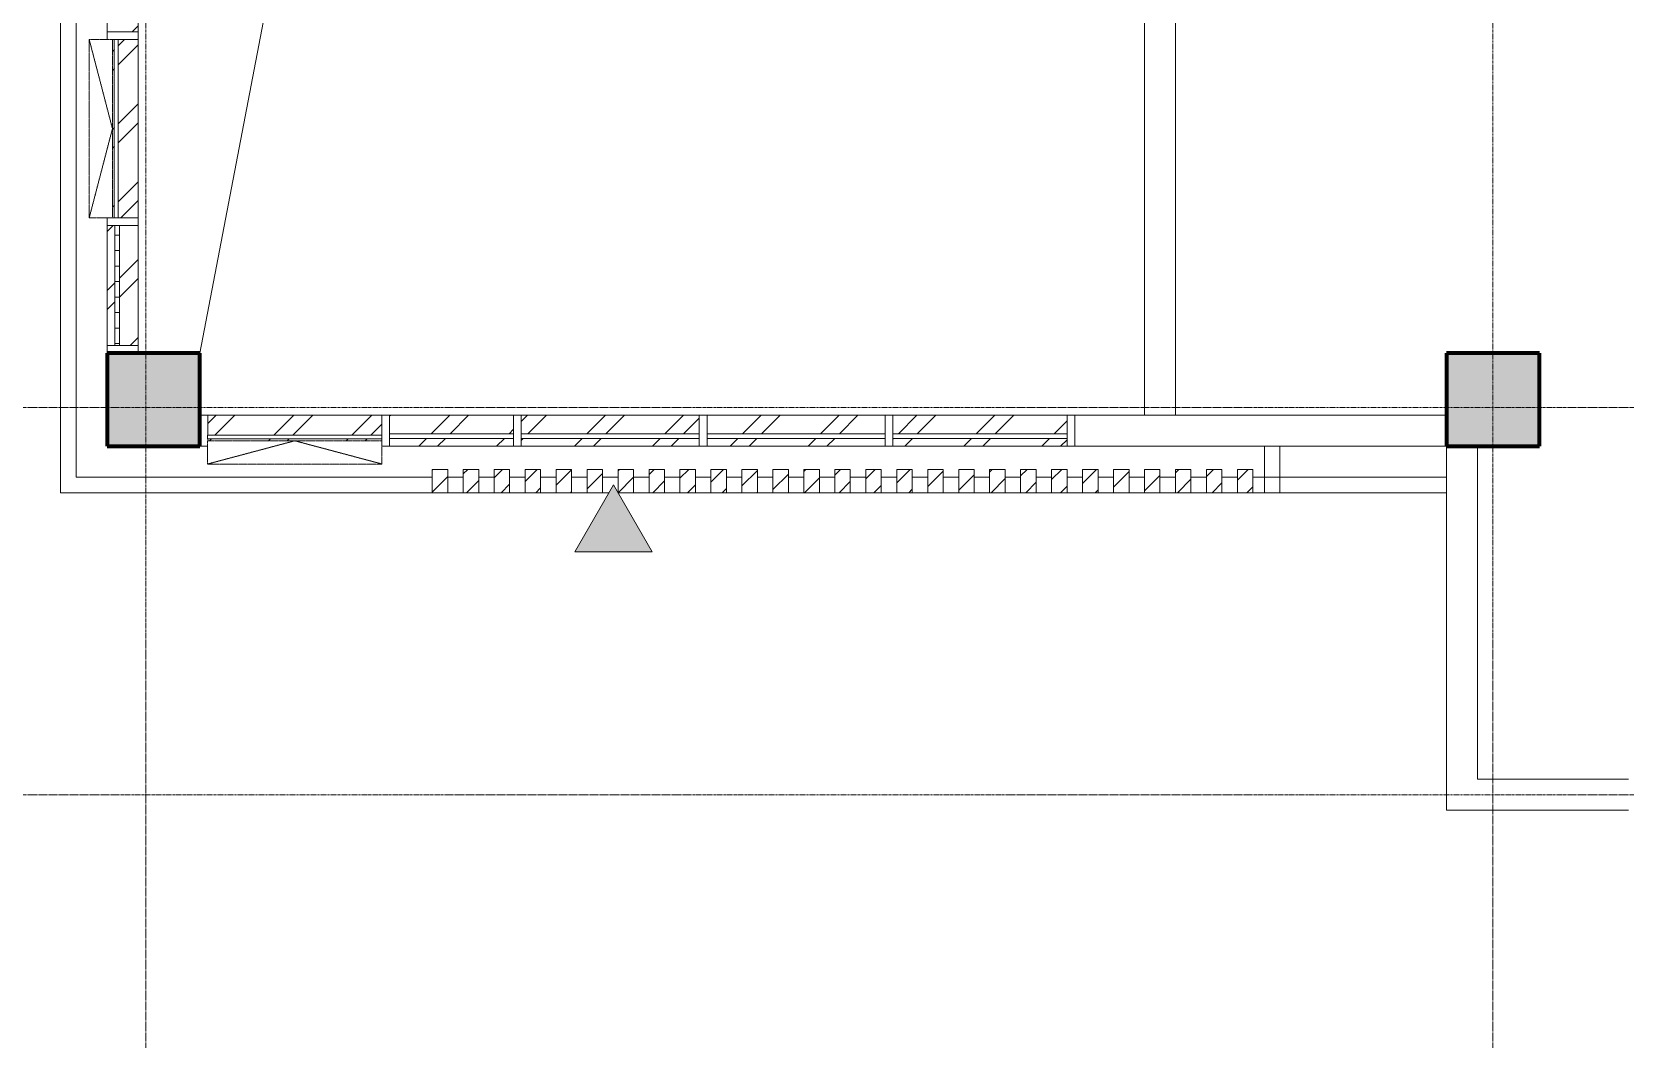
# Model space of a CAD drawing. Header units: millimetres. Extents: x 147592 to 208617, y -27981 to 8299.
# Drawn here: x 155864 to 166154, y -21478 to -14975 of the extents above; entities that cross this region are included whole.
import ezdxf

# ---------------------------------------------------------------- set-up
doc = ezdxf.new("R2010")
doc.units = ezdxf.units.MM
doc.linetypes.add('TJ Dash', pattern=[1.6, 1, -0.6])
doc.linetypes.add('轴网线', pattern=[22.24, 12.7, -3.18, 3.18, -3.18])
for name, color, linetype, lineweight in [('A-DETL-____-OTLN', 7, 'Continuous', 5), ('A-DETL-GENF-OTLN', 7, 'Continuous', 5), ('A-GENM-____-OTLN', 7, 'Continuous', 5), ('A-GLAZ-CURT-MCUT', 7, 'Continuous', 5), ('A-GLAZ-CURT-OTLN', 7, 'Continuous', 5), ('A-GLAZ-CWMG-MCUT', 7, 'Continuous', 13), ('A-GLAZ-CWMG-OTLN', 7, 'Continuous', 5), ('A-WALL-____-MCUT', 7, 'Continuous', 13), ('A-WALL-____-OTLN', 7, 'Continuous', 13), ('S-GRID-____-OTLN', 7, 'Continuous', 5)]:
    doc.layers.add(name, color=color, linetype=linetype, lineweight=lineweight)
doc.layers.add('A-FLOR-____-OTLN', color=7, linetype='Continuous', lineweight=13, true_color=0x007f00)
doc.layers.add('A-GLAZ-____-OTLN', color=7, linetype='Continuous', lineweight=13, true_color=0x00007f)
pattern_1 = [(45, (0, 0), (-251.4472, 251.4472), []), (45, (0, 381), (-251.4472, 251.4472), [])]

# ---------------------------------------------------------------- blocks, each defined once
blk = doc.blocks.new('矩形竖梃 - 100_100mm 木色铝方通-V50-ELV_2F')
at = {"layer": 'A-GLAZ-CWMG-OTLN', "true_color": 0x515151}
h = blk.add_hatch(dxfattribs=at)
h.set_pattern_fill('FP_52', color=251, style=0, pattern_type=2)
h.set_pattern_definition([(135, (163700.01, 17950), (-70.71068, -70.71068), [])])
h.paths.add_polyline_path([(-50, 0), (-50, 150), (50, 150), (50, 0)], flags=0)
at = {"layer": 'A-GLAZ-CWMG-MCUT', "color": 251, "lineweight": 5, "true_color": 0x515151}
for p, q in [((-50, 150), (50, 150)), ((-50, 0), (-50, 150)), ((50, 150), (50, 0)), ((50, 0), (-50, 0))]:
    blk.add_line(p, q, dxfattribs=at)
blk = doc.blocks.new('矩形竖梃 - 100_100mm 木色铝方通-V51-ELV_2F')
at = {"layer": 'A-GLAZ-CWMG-OTLN', "true_color": 0x515151}
h = blk.add_hatch(dxfattribs=at)
h.set_pattern_fill('FP_53', color=251, style=0, pattern_type=2)
h.set_pattern_definition([(135, (163500.01, 17950), (-70.71068, -70.71068), [])])
h.paths.add_polyline_path([(-50, 0), (-50, 150), (50, 150), (50, 0)], flags=0)
at = {"layer": 'A-GLAZ-CWMG-MCUT', "color": 251, "lineweight": 5, "true_color": 0x515151}
for p, q in [((-50, 150), (50, 150)), ((-50, 0), (-50, 150)), ((50, 150), (50, 0)), ((50, 0), (-50, 0))]:
    blk.add_line(p, q, dxfattribs=at)
blk = doc.blocks.new('矩形竖梃 - 100_100mm 木色铝方通-V52-ELV_2F')
at = {"layer": 'A-GLAZ-CWMG-OTLN', "true_color": 0x515151}
h = blk.add_hatch(dxfattribs=at)
h.set_pattern_fill('FP_54', color=251, style=0, pattern_type=2)
h.set_pattern_definition([(135, (163300.01, 17950), (-70.71068, -70.71068), [])])
h.paths.add_polyline_path([(-50, 0), (-50, 150), (50, 150), (50, 0)], flags=0)
at = {"layer": 'A-GLAZ-CWMG-MCUT', "color": 251, "lineweight": 5, "true_color": 0x515151}
for p, q in [((-50, 150), (50, 150)), ((-50, 0), (-50, 150)), ((50, 150), (50, 0)), ((50, 0), (-50, 0))]:
    blk.add_line(p, q, dxfattribs=at)
blk = doc.blocks.new('矩形竖梃 - 100_100mm 木色铝方通-V53-ELV_2F')
at = {"layer": 'A-GLAZ-CWMG-OTLN', "true_color": 0x515151}
h = blk.add_hatch(dxfattribs=at)
h.set_pattern_fill('FP_55', color=251, style=0, pattern_type=2)
h.set_pattern_definition([(135, (163100.01, 17950), (-70.71068, -70.71068), [])])
h.paths.add_polyline_path([(-50, 0), (-50, 150), (50, 150), (50, 0)], flags=0)
at = {"layer": 'A-GLAZ-CWMG-MCUT', "color": 251, "lineweight": 5, "true_color": 0x515151}
for p, q in [((-50, 150), (50, 150)), ((-50, 0), (-50, 150)), ((50, 150), (50, 0)), ((50, 0), (-50, 0))]:
    blk.add_line(p, q, dxfattribs=at)
blk = doc.blocks.new('矩形竖梃 - 100_100mm 木色铝方通-V54-ELV_2F')
at = {"layer": 'A-GLAZ-CWMG-OTLN', "true_color": 0x515151}
h = blk.add_hatch(dxfattribs=at)
h.set_pattern_fill('FP_56', color=251, style=0, pattern_type=2)
h.set_pattern_definition([(135, (162900.01, 17950), (-70.71068, -70.71068), [])])
h.paths.add_polyline_path([(-50, 0), (-50, 150), (50, 150), (50, 0)], flags=0)
at = {"layer": 'A-GLAZ-CWMG-MCUT', "color": 251, "lineweight": 5, "true_color": 0x515151}
for p, q in [((-50, 150), (50, 150)), ((-50, 0), (-50, 150)), ((50, 150), (50, 0)), ((50, 0), (-50, 0))]:
    blk.add_line(p, q, dxfattribs=at)
blk = doc.blocks.new('矩形竖梃 - 100_100mm 木色铝方通-V55-ELV_2F')
at = {"layer": 'A-GLAZ-CWMG-OTLN', "true_color": 0x515151}
h = blk.add_hatch(dxfattribs=at)
h.set_pattern_fill('FP_57', color=251, style=0, pattern_type=2)
h.set_pattern_definition([(135, (162700.01, 17950), (-70.71068, -70.71068), [])])
h.paths.add_polyline_path([(-50, 0), (-50, 150), (50, 150), (50, 0)], flags=0)
at = {"layer": 'A-GLAZ-CWMG-MCUT', "color": 251, "lineweight": 5, "true_color": 0x515151}
for p, q in [((-50, 150), (50, 150)), ((-50, 0), (-50, 150)), ((50, 150), (50, 0)), ((50, 0), (-50, 0))]:
    blk.add_line(p, q, dxfattribs=at)
blk = doc.blocks.new('矩形竖梃 - 100_100mm 木色铝方通-V56-ELV_2F')
at = {"layer": 'A-GLAZ-CWMG-OTLN', "true_color": 0x515151}
h = blk.add_hatch(dxfattribs=at)
h.set_pattern_fill('FP_58', color=251, style=0, pattern_type=2)
h.set_pattern_definition([(135, (162500.01, 17950), (-70.71068, -70.71068), [])])
h.paths.add_polyline_path([(-50, 0), (-50, 150), (50, 150), (50, 0)], flags=0)
at = {"layer": 'A-GLAZ-CWMG-MCUT', "color": 251, "lineweight": 5, "true_color": 0x515151}
for p, q in [((-50, 150), (50, 150)), ((-50, 0), (-50, 150)), ((50, 150), (50, 0)), ((50, 0), (-50, 0))]:
    blk.add_line(p, q, dxfattribs=at)
blk = doc.blocks.new('矩形竖梃 - 100_100mm 木色铝方通-V57-ELV_2F')
at = {"layer": 'A-GLAZ-CWMG-OTLN', "true_color": 0x515151}
h = blk.add_hatch(dxfattribs=at)
h.set_pattern_fill('FP_59', color=251, style=0, pattern_type=2)
h.set_pattern_definition([(135, (162300.01, 17950), (-70.71068, -70.71068), [])])
h.paths.add_polyline_path([(-50, 0), (-50, 150), (50, 150), (50, 0)], flags=0)
at = {"layer": 'A-GLAZ-CWMG-MCUT', "color": 251, "lineweight": 5, "true_color": 0x515151}
for p, q in [((-50, 150), (50, 150)), ((-50, 0), (-50, 150)), ((50, 150), (50, 0)), ((50, 0), (-50, 0))]:
    blk.add_line(p, q, dxfattribs=at)
blk = doc.blocks.new('矩形竖梃 - 100_100mm 木色铝方通-V58-ELV_2F')
at = {"layer": 'A-GLAZ-CWMG-OTLN', "true_color": 0x515151}
h = blk.add_hatch(dxfattribs=at)
h.set_pattern_fill('FP_60', color=251, style=0, pattern_type=2)
h.set_pattern_definition([(135, (162100.01, 17950), (-70.71068, -70.71068), [])])
h.paths.add_polyline_path([(-50, 0), (-50, 150), (50, 150), (50, 0)], flags=0)
at = {"layer": 'A-GLAZ-CWMG-MCUT', "color": 251, "lineweight": 5, "true_color": 0x515151}
for p, q in [((-50, 150), (50, 150)), ((-50, 0), (-50, 150)), ((50, 150), (50, 0)), ((50, 0), (-50, 0))]:
    blk.add_line(p, q, dxfattribs=at)
blk = doc.blocks.new('矩形竖梃 - 100_100mm 木色铝方通-V59-ELV_2F')
at = {"layer": 'A-GLAZ-CWMG-OTLN', "true_color": 0x515151}
h = blk.add_hatch(dxfattribs=at)
h.set_pattern_fill('FP_61', color=251, style=0, pattern_type=2)
h.set_pattern_definition([(135, (161900.01, 17950), (-70.71068, -70.71068), [])])
h.paths.add_polyline_path([(-50, 0), (-50, 150), (50, 150), (50, 0)], flags=0)
at = {"layer": 'A-GLAZ-CWMG-MCUT', "color": 251, "lineweight": 5, "true_color": 0x515151}
for p, q in [((-50, 150), (50, 150)), ((-50, 0), (-50, 150)), ((50, 150), (50, 0)), ((50, 0), (-50, 0))]:
    blk.add_line(p, q, dxfattribs=at)
blk = doc.blocks.new('矩形竖梃 - 100_100mm 木色铝方通-V60-ELV_2F')
at = {"layer": 'A-GLAZ-CWMG-OTLN', "true_color": 0x515151}
h = blk.add_hatch(dxfattribs=at)
h.set_pattern_fill('FP_62', color=251, style=0, pattern_type=2)
h.set_pattern_definition([(135, (161700.01, 17950), (-70.71068, -70.71068), [])])
h.paths.add_polyline_path([(-50, 0), (-50, 150), (50, 150), (50, 0)], flags=0)
at = {"layer": 'A-GLAZ-CWMG-MCUT', "color": 251, "lineweight": 5, "true_color": 0x515151}
for p, q in [((-50, 150), (50, 150)), ((-50, 0), (-50, 150)), ((50, 150), (50, 0)), ((50, 0), (-50, 0))]:
    blk.add_line(p, q, dxfattribs=at)
blk = doc.blocks.new('矩形竖梃 - 100_100mm 木色铝方通-V61-ELV_2F')
at = {"layer": 'A-GLAZ-CWMG-OTLN', "true_color": 0x515151}
h = blk.add_hatch(dxfattribs=at)
h.set_pattern_fill('FP_63', color=251, style=0, pattern_type=2)
h.set_pattern_definition([(135, (161500.01, 17950), (-70.71068, -70.71068), [])])
h.paths.add_polyline_path([(-50, 0), (-50, 150), (50, 150), (50, 0)], flags=0)
at = {"layer": 'A-GLAZ-CWMG-MCUT', "color": 251, "lineweight": 5, "true_color": 0x515151}
for p, q in [((-50, 150), (50, 150)), ((-50, 0), (-50, 150)), ((50, 150), (50, 0)), ((50, 0), (-50, 0))]:
    blk.add_line(p, q, dxfattribs=at)
blk = doc.blocks.new('矩形竖梃 - 100_100mm 木色铝方通-V62-ELV_2F')
at = {"layer": 'A-GLAZ-CWMG-OTLN', "true_color": 0x515151}
h = blk.add_hatch(dxfattribs=at)
h.set_pattern_fill('FP_64', color=251, style=0, pattern_type=2)
h.set_pattern_definition([(135, (161300.01, 17950), (-70.71068, -70.71068), [])])
h.paths.add_polyline_path([(-50, 0), (-50, 150), (50, 150), (50, 0)], flags=0)
at = {"layer": 'A-GLAZ-CWMG-MCUT', "color": 251, "lineweight": 5, "true_color": 0x515151}
for p, q in [((-50, 150), (50, 150)), ((-50, 0), (-50, 150)), ((50, 150), (50, 0)), ((50, 0), (-50, 0))]:
    blk.add_line(p, q, dxfattribs=at)
blk = doc.blocks.new('矩形竖梃 - 100_100mm 木色铝方通-V63-ELV_2F')
at = {"layer": 'A-GLAZ-CWMG-OTLN', "true_color": 0x515151}
h = blk.add_hatch(dxfattribs=at)
h.set_pattern_fill('FP_65', color=251, style=0, pattern_type=2)
h.set_pattern_definition([(135, (161100.01, 17950), (-70.71068, -70.71068), [])])
h.paths.add_polyline_path([(-50, 0), (-50, 150), (50, 150), (50, 0)], flags=0)
at = {"layer": 'A-GLAZ-CWMG-MCUT', "color": 251, "lineweight": 5, "true_color": 0x515151}
for p, q in [((-50, 150), (50, 150)), ((-50, 0), (-50, 150)), ((50, 150), (50, 0)), ((50, 0), (-50, 0))]:
    blk.add_line(p, q, dxfattribs=at)
blk = doc.blocks.new('矩形竖梃 - 100_100mm 木色铝方通-V64-ELV_2F')
at = {"layer": 'A-GLAZ-CWMG-OTLN', "true_color": 0x515151}
h = blk.add_hatch(dxfattribs=at)
h.set_pattern_fill('FP_66', color=251, style=0, pattern_type=2)
h.set_pattern_definition([(135, (160900.01, 17950), (-70.71068, -70.71068), [])])
h.paths.add_polyline_path([(-50, 0), (-50, 150), (50, 150), (50, 0)], flags=0)
at = {"layer": 'A-GLAZ-CWMG-MCUT', "color": 251, "lineweight": 5, "true_color": 0x515151}
for p, q in [((-50, 150), (50, 150)), ((-50, 0), (-50, 150)), ((50, 150), (50, 0)), ((50, 0), (-50, 0))]:
    blk.add_line(p, q, dxfattribs=at)
blk = doc.blocks.new('矩形竖梃 - 100_100mm 木色铝方通-V65-ELV_2F')
at = {"layer": 'A-GLAZ-CWMG-OTLN', "true_color": 0x515151}
h = blk.add_hatch(dxfattribs=at)
h.set_pattern_fill('FP_67', color=251, style=0, pattern_type=2)
h.set_pattern_definition([(135, (160700.01, 17950), (-70.71068, -70.71068), [])])
h.paths.add_polyline_path([(-50, 0), (-50, 150), (50, 150), (50, 0)], flags=0)
at = {"layer": 'A-GLAZ-CWMG-MCUT', "color": 251, "lineweight": 5, "true_color": 0x515151}
for p, q in [((-50, 150), (50, 150)), ((-50, 0), (-50, 150)), ((50, 150), (50, 0)), ((50, 0), (-50, 0))]:
    blk.add_line(p, q, dxfattribs=at)
blk = doc.blocks.new('矩形竖梃 - 100_100mm 木色铝方通-V66-ELV_2F')
at = {"layer": 'A-GLAZ-CWMG-OTLN', "true_color": 0x515151}
h = blk.add_hatch(dxfattribs=at)
h.set_pattern_fill('FP_68', color=251, style=0, pattern_type=2)
h.set_pattern_definition([(135, (160500.01, 17950), (-70.71068, -70.71068), [])])
h.paths.add_polyline_path([(-50, 0), (-50, 150), (50, 150), (50, 0)], flags=0)
at = {"layer": 'A-GLAZ-CWMG-MCUT', "color": 251, "lineweight": 5, "true_color": 0x515151}
for p, q in [((-50, 150), (50, 150)), ((-50, 0), (-50, 150)), ((50, 150), (50, 0)), ((50, 0), (-50, 0))]:
    blk.add_line(p, q, dxfattribs=at)
blk = doc.blocks.new('矩形竖梃 - 100_100mm 木色铝方通-V67-ELV_2F')
at = {"layer": 'A-GLAZ-CWMG-OTLN', "true_color": 0x515151}
h = blk.add_hatch(dxfattribs=at)
h.set_pattern_fill('FP_69', color=251, style=0, pattern_type=2)
h.set_pattern_definition([(135, (160300.01, 17950), (-70.71068, -70.71068), [])])
h.paths.add_polyline_path([(-50, 0), (-50, 150), (50, 150), (50, 0)], flags=0)
at = {"layer": 'A-GLAZ-CWMG-MCUT', "color": 251, "lineweight": 5, "true_color": 0x515151}
for p, q in [((-50, 150), (50, 150)), ((-50, 0), (-50, 150)), ((50, 150), (50, 0)), ((50, 0), (-50, 0))]:
    blk.add_line(p, q, dxfattribs=at)
blk = doc.blocks.new('矩形竖梃 - 100_100mm 木色铝方通-V68-ELV_2F')
at = {"layer": 'A-GLAZ-CWMG-OTLN', "true_color": 0x515151}
h = blk.add_hatch(dxfattribs=at)
h.set_pattern_fill('FP_70', color=251, style=0, pattern_type=2)
h.set_pattern_definition([(135, (160100.01, 17950), (-70.71068, -70.71068), [])])
h.paths.add_polyline_path([(-50, 0), (-50, 150), (50, 150), (50, 0)], flags=0)
at = {"layer": 'A-GLAZ-CWMG-MCUT', "color": 251, "lineweight": 5, "true_color": 0x515151}
for p, q in [((-50, 150), (50, 150)), ((-50, 0), (-50, 150)), ((50, 150), (50, 0)), ((50, 0), (-50, 0))]:
    blk.add_line(p, q, dxfattribs=at)
blk = doc.blocks.new('矩形竖梃 - 100_100mm 木色铝方通-V69-ELV_2F')
at = {"layer": 'A-GLAZ-CWMG-OTLN', "true_color": 0x515151}
h = blk.add_hatch(dxfattribs=at)
h.set_pattern_fill('FP_71', color=251, style=0, pattern_type=2)
h.set_pattern_definition([(135, (159900.01, 17950), (-70.71068, -70.71068), [])])
h.paths.add_polyline_path([(50, 0), (-50, 0), (-50, 150), (50, 150), (50, 50)], flags=0)
at = {"layer": 'A-GLAZ-CWMG-MCUT', "color": 251, "lineweight": 5, "true_color": 0x515151}
for p, q in [((-50, 150), (50, 150)), ((-50, 0), (-50, 150)), ((50, 150), (50, 0)), ((50, 0), (-50, 0))]:
    blk.add_line(p, q, dxfattribs=at)
blk = doc.blocks.new('矩形竖梃 - 100_100mm 木色铝方通-V70-ELV_2F')
at = {"layer": 'A-GLAZ-CWMG-OTLN', "true_color": 0x515151}
h = blk.add_hatch(dxfattribs=at)
h.set_pattern_fill('FP_72', color=251, style=0, pattern_type=2)
h.set_pattern_definition([(135, (159700.01, 17950), (-70.71068, -70.71068), [])])
h.paths.add_polyline_path([(-50, 0), (-50, 150), (50, 150), (50, 0)], flags=0)
at = {"layer": 'A-GLAZ-CWMG-MCUT', "color": 251, "lineweight": 5, "true_color": 0x515151}
for p, q in [((-50, 150), (50, 150)), ((-50, 0), (-50, 150)), ((50, 150), (50, 0)), ((50, 0), (-50, 0))]:
    blk.add_line(p, q, dxfattribs=at)
blk = doc.blocks.new('矩形竖梃 - 100_100mm 木色铝方通-V71-ELV_2F')
at = {"layer": 'A-GLAZ-CWMG-OTLN', "true_color": 0x515151}
h = blk.add_hatch(dxfattribs=at)
h.set_pattern_fill('FP_73', color=251, style=0, pattern_type=2)
h.set_pattern_definition([(135, (159500.01, 17950), (-70.71068, -70.71068), [])])
h.paths.add_polyline_path([(-50, 0), (-50, 150), (50, 150), (50, 0)], flags=0)
at = {"layer": 'A-GLAZ-CWMG-MCUT', "color": 251, "lineweight": 5, "true_color": 0x515151}
for p, q in [((-50, 150), (50, 150)), ((-50, 0), (-50, 150)), ((50, 150), (50, 0)), ((50, 0), (-50, 0))]:
    blk.add_line(p, q, dxfattribs=at)
blk = doc.blocks.new('矩形竖梃 - 100_100mm 木色铝方通-V72-ELV_2F')
at = {"layer": 'A-GLAZ-CWMG-OTLN', "true_color": 0x515151}
h = blk.add_hatch(dxfattribs=at)
h.set_pattern_fill('FP_74', color=251, style=0, pattern_type=2)
h.set_pattern_definition([(135, (159300.01, 17950), (-70.71068, -70.71068), [])])
h.paths.add_polyline_path([(-50, 0), (-50, 150), (50, 150), (50, 0)], flags=0)
at = {"layer": 'A-GLAZ-CWMG-MCUT', "color": 251, "lineweight": 5, "true_color": 0x515151}
for p, q in [((-50, 150), (50, 150)), ((-50, 0), (-50, 150)), ((50, 150), (50, 0)), ((50, 0), (-50, 0))]:
    blk.add_line(p, q, dxfattribs=at)
blk = doc.blocks.new('矩形竖梃 - 100_100mm 木色铝方通-V73-ELV_2F')
at = {"layer": 'A-GLAZ-CWMG-OTLN', "true_color": 0x515151}
h = blk.add_hatch(dxfattribs=at)
h.set_pattern_fill('FP_75', color=251, style=0, pattern_type=2)
h.set_pattern_definition([(135, (159100.01, 17950), (-70.71068, -70.71068), [])])
h.paths.add_polyline_path([(-50, 0), (-50, 150), (50, 150), (50, 0)], flags=0)
at = {"layer": 'A-GLAZ-CWMG-MCUT', "color": 251, "lineweight": 5, "true_color": 0x515151}
for p, q in [((-50, 150), (50, 150)), ((-50, 0), (-50, 150)), ((50, 150), (50, 0)), ((50, 0), (-50, 0))]:
    blk.add_line(p, q, dxfattribs=at)
blk = doc.blocks.new('矩形竖梃 - 50_200mm 长方形-2182453-ELV_2F')
at = {"layer": 'A-GLAZ-CWMG-MCUT', "color": 251, "lineweight": 5, "true_color": 0x515151}
for p, q in [((-50, 200), (0, 200)), ((-50, 72.5), (-50, 200)), ((-50, 35), (-50, 47.5)), ((0, 0), (-50, 0))]:
    blk.add_line(p, q, dxfattribs=at)
blk = doc.blocks.new('窗嵌板_50-70系列上悬铝窗-zx - 50 系列-2680885-ELV_2F')
at = {"layer": 'A-GLAZ-____-OTLN', "color": 251, "linetype": 'TJ Dash', "lineweight": 5, "true_color": 0x515151}
for p, q in [((563, 115), (-563, 115)), ((-563, 115), (-563, -35)), ((-563, 115), (0, -35)), ((0, -35), (563, 115)), ((563, -35), (563, 115)), ((-563, -35), (563, -35))]:
    blk.add_line(p, q, dxfattribs=at)
at = {"layer": 'A-GLAZ-____-OTLN', "color": 251, "lineweight": 5, "true_color": 0x515151}
for p, q in [((-563, -72), (-563, -47)), ((-563, -47), (563, -47)), ((563, -72), (-563, -72)), ((563, -47), (563, -72))]:
    blk.add_line(p, q, dxfattribs=at)
blk = doc.blocks.new('矩形竖梃 - 50_200mm 长方形-1276677-ELV_2F')
at = {"layer": 'A-GLAZ-CWMG-OTLN', "true_color": 0x8b8b8b}
h = blk.add_hatch(dxfattribs=at)
h.set_pattern_fill('FP_122', color=252, style=0, pattern_type=2)
h.set_pattern_definition(pattern_1)
h.paths.add_polyline_path([(162550, -17650), (162550, -17600), (161425, -17600), (161425, -17650)], flags=0)
h.paths.add_polyline_path([(162550, -17570), (162550, -17450), (161425, -17450), (161425, -17570)], flags=0)
at = {"layer": 'A-GLAZ-CWMG-OTLN', "color": 251, "true_color": 0x515151}
for p, q in [((161425, -17450), (162550, -17450)), ((161425, -17650), (162550, -17650))]:
    blk.add_line(p, q, dxfattribs=at)
blk = doc.blocks.new('矩形竖梃 - 50_200mm 长方形-1276676-ELV_2F')
at = {"layer": 'A-GLAZ-CWMG-OTLN', "true_color": 0x8b8b8b}
h = blk.add_hatch(dxfattribs=at)
h.set_pattern_fill('FP_121', color=252, style=0, pattern_type=2)
h.set_pattern_definition(pattern_1)
h.paths.add_polyline_path([(160225, -17650), (161375, -17650), (161375, -17600), (160225, -17600)], flags=0)
h.paths.add_polyline_path([(160436, -17570), (161375, -17570), (161375, -17450), (160225, -17450), (160225, -17570)], flags=0)
at = {"layer": 'A-GLAZ-CWMG-OTLN', "color": 251, "true_color": 0x515151}
for p, q in [((160225, -17450), (161375, -17450)), ((160225, -17650), (161375, -17650))]:
    blk.add_line(p, q, dxfattribs=at)
blk = doc.blocks.new('矩形竖梃 - 50_200mm 长方形-V120-ELV_2F')
at = {"layer": 'A-GLAZ-CWMG-OTLN', "true_color": 0x8b8b8b}
h = blk.add_hatch(dxfattribs=at)
h.set_pattern_fill('FP_122', color=252, style=0, pattern_type=2)
h.set_pattern_definition(pattern_1)
h.paths.add_polyline_path([(160175, -17650), (160175, -17600), (159025, -17600), (159025, -17650)], flags=0)
h.paths.add_polyline_path([(160175, -17570), (160175, -17450), (159025, -17450), (159025, -17570)], flags=0)
at = {"layer": 'A-GLAZ-CWMG-OTLN', "color": 251, "true_color": 0x515151}
for p, q in [((159025, -17450), (160175, -17450)), ((159025, -17650), (160175, -17650))]:
    blk.add_line(p, q, dxfattribs=at)
blk = doc.blocks.new('矩形竖梃 - 50_200mm 长方形-1943002-ELV_2F')
at = {"layer": 'A-GLAZ-CWMG-OTLN', "true_color": 0x8b8b8b}
h = blk.add_hatch(dxfattribs=at)
h.set_pattern_fill('FP_121', color=252, style=0, pattern_type=2)
h.set_pattern_definition(pattern_1)
h.paths.add_polyline_path([(158975, -17650), (158975, -17600), (158175, -17600), (158175, -17650)], flags=0)
h.paths.add_polyline_path([(158975, -17570), (158975, -17450), (158175, -17450), (158175, -17570)], flags=0)
at = {"layer": 'A-GLAZ-CWMG-OTLN', "color": 251, "true_color": 0x515151}
for p, q in [((158175, -17450), (158975, -17450)), ((158175, -17650), (158975, -17650))]:
    blk.add_line(p, q, dxfattribs=at)
blk = doc.blocks.new('矩形竖梃 - 50_200mm 长方形-V121-ELV_2F')
at = {"layer": 'A-GLAZ-CWMG-OTLN', "true_color": 0x8b8b8b}
h = blk.add_hatch(dxfattribs=at)
h.set_pattern_fill('FP_122', color=252, style=0, pattern_type=2)
h.set_pattern_definition(pattern_1)
h.paths.add_polyline_path([(158125, -17615), (158125, -17602), (157000, -17602), (157000, -17615), (157097, -17615)], flags=0)
h.paths.add_polyline_path([(158125, -17577), (158125, -17450), (157000, -17450), (157000, -17577), (157097, -17577)], flags=0)
at = {"layer": 'A-GLAZ-CWMG-OTLN', "color": 251, "true_color": 0x515151}
blk.add_line((157000, -17450), (158125, -17450), dxfattribs=at)
blk = doc.blocks.new('系统嵌板 - TJ玻璃_30-2182455-ELV_2F')
at = {"layer": 'A-GLAZ-CURT-MCUT', "color": 251, "true_color": 0x515151}
for p, q in [((575, -50), (-575, -50)), ((-575, -50), (-575, -80)), ((-575, -80), (575, -80)), ((575, -80), (575, -50))]:
    blk.add_line(p, q, dxfattribs=at)
blk = doc.blocks.new('系统嵌板 - TJ玻璃_30-V122-ELV_2F')
at = {"layer": 'A-GLAZ-CURT-MCUT', "color": 251, "true_color": 0x515151}
for p, q in [((575, -50), (-575, -50)), ((-575, -50), (-575, -80)), ((-575, -80), (575, -80)), ((575, -80), (575, -50))]:
    blk.add_line(p, q, dxfattribs=at)
blk = doc.blocks.new('系统嵌板 - TJ玻璃_30-2182456-ELV_2F')
at = {"layer": 'A-GLAZ-CURT-MCUT', "color": 251, "true_color": 0x515151}
for p, q in [((562.5, -50), (-562.5, -50)), ((-562.5, -50), (-562.5, -80)), ((-562.5, -80), (562.5, -80)), ((562.5, -80), (562.5, -50))]:
    blk.add_line(p, q, dxfattribs=at)
blk = doc.blocks.new('矩形竖梃 - 50_200mm 长方形-2182457-ELV_2F')
at = {"layer": 'A-GLAZ-CWMG-MCUT', "color": 251, "lineweight": 5, "true_color": 0x515151}
for p, q in [((0, 200), (-50, 200)), ((-50, 200), (-50, 0)), ((0, 0), (0, 200)), ((-50, 0), (0, 0))]:
    blk.add_line(p, q, dxfattribs=at)
blk = doc.blocks.new('系统嵌板 - TJ玻璃_30-2184382-ELV_2F')
at = {"layer": 'A-GLAZ-CURT-OTLN', "true_color": 0x515151}
h = blk.add_hatch(dxfattribs=at)
h.set_pattern_fill('FP_123', color=251, style=0, pattern_type=2)
h.set_pattern_definition([(270, (16612.5, 156350.01), (100, 6e-15), [])])
h.paths.add_polyline_path([(-388, -80), (388, -80), (388, -50), (-388, -50)], flags=0)
at = {"layer": 'A-GLAZ-CURT-MCUT', "color": 251, "true_color": 0x515151}
for p, q in [((388, -50), (-388, -50)), ((-388, -50), (-388, -80)), ((-388, -80), (388, -80)), ((388, -80), (388, -50))]:
    blk.add_line(p, q, dxfattribs=at)
blk = doc.blocks.new('窗嵌板_50-70系列上悬铝窗-zx - 50 系列-2680887-ELV_2F')
at = {"layer": 'A-GLAZ-____-OTLN', "color": 251, "linetype": 'TJ Dash', "lineweight": 5, "true_color": 0x515151}
for p, q in [((575, 115), (-575, 115)), ((-575, 115), (-575, -35)), ((-575, 115), (0, -35)), ((0, -35), (575, 115)), ((575, -35), (575, 115)), ((-575, -35), (575, -35))]:
    blk.add_line(p, q, dxfattribs=at)
at = {"layer": 'A-GLAZ-____-OTLN', "color": 251, "lineweight": 5, "true_color": 0x515151}
for p, q in [((-575, -72), (-575, -47)), ((-575, -47), (575, -47)), ((575, -72), (-575, -72)), ((575, -47), (575, -72))]:
    blk.add_line(p, q, dxfattribs=at)
blk = doc.blocks.new('矩形竖梃 - 50_200mm 长方形-2753886-ELV_2F')
at = {"layer": 'A-GLAZ-CWMG-MCUT', "color": 251, "lineweight": 5, "true_color": 0x515151}
for p, q in [((0, 200), (-50, 200)), ((-50, 200), (-50, 0)), ((-50, 0), (0, 0))]:
    blk.add_line(p, q, dxfattribs=at)
blk = doc.blocks.new('矩形竖梃 - 50_200mm 长方形-1276795-ELV_2F')
at = {"layer": 'A-GLAZ-CWMG-OTLN', "true_color": 0x8b8b8b}
h = blk.add_hatch(dxfattribs=at)
h.set_pattern_fill('FP_121', color=252, style=0, pattern_type=2)
h.set_pattern_definition(pattern_1)
h.paths.add_polyline_path([(156400, -17000), (156400, -16225), (156350, -16225), (156350, -17000)], flags=0)
h.paths.add_polyline_path([(156550, -17000), (156550, -16225), (156430, -16225), (156430, -17000)], flags=0)
at = {"layer": 'A-GLAZ-CWMG-OTLN', "color": 251, "true_color": 0x515151}
for p, q in [((156350, -16225), (156350, -17000)), ((156550, -16225), (156550, -17000))]:
    blk.add_line(p, q, dxfattribs=at)
blk = doc.blocks.new('矩形竖梃 - 50_200mm 长方形-V124-ELV_2F')
at = {"layer": 'A-GLAZ-CWMG-OTLN', "true_color": 0x8b8b8b}
h = blk.add_hatch(dxfattribs=at)
h.set_pattern_fill('FP_121', color=252, style=0, pattern_type=2)
h.set_pattern_definition(pattern_1)
h.paths.add_polyline_path([(156398, -16175), (156398, -15025), (156385, -15025), (156385, -16175)], flags=0)
h.paths.add_polyline_path([(156550, -16175), (156550, -15025), (156423, -15025), (156423, -16175)], flags=0)
at = {"layer": 'A-GLAZ-CWMG-OTLN', "color": 251, "true_color": 0x515151}
blk.add_line((156550, -15025), (156550, -16175), dxfattribs=at)
blk = doc.blocks.new('矩形竖梃 - 50_200mm 长方形-V125-ELV_2F')
at = {"layer": 'A-GLAZ-CWMG-OTLN', "true_color": 0x8b8b8b}
h = blk.add_hatch(dxfattribs=at)
h.set_pattern_fill('FP_121', color=252, style=0, pattern_type=2)
h.set_pattern_definition(pattern_1)
h.paths.add_polyline_path([(156550, -14975), (156550, -13825), (156430, -13825), (156430, -14975)], flags=0)
h.paths.add_polyline_path([(156400, -14975), (156400, -13825), (156350, -13825), (156350, -14975)], flags=0)
at = {"layer": 'A-GLAZ-CWMG-OTLN', "color": 251, "true_color": 0x515151}
for p, q in [((156350, -13825), (156350, -14975)), ((156550, -13825), (156550, -14975))]:
    blk.add_line(p, q, dxfattribs=at)
blk = doc.blocks.new('矩形竖梃 - 50_200mm 长方形-2182452-ELV_2F')
at = {"layer": 'A-GLAZ-CWMG-MCUT', "color": 251, "lineweight": 5, "true_color": 0x515151}
for p, q in [((-25, 200), (25, 200)), ((-25, 0), (-25, 200)), ((25, 200), (25, 0)), ((25, 0), (-25, 0))]:
    blk.add_line(p, q, dxfattribs=at)
blk = doc.blocks.new('矩形竖梃 - 50_200mm 长方形-V129-ELV_2F')
at = {"layer": 'A-GLAZ-CWMG-MCUT', "color": 251, "lineweight": 5, "true_color": 0x515151}
for p, q in [((-25, 200), (25, 200)), ((-25, 0), (-25, 200)), ((25, 200), (25, 72.5)), ((25, 0), (-25, 0)), ((25, 47.5), (25, 35))]:
    blk.add_line(p, q, dxfattribs=at)
blk = doc.blocks.new('矩形竖梃 - 50_200mm 长方形-2252489-ELV_2F')
at = {"layer": 'A-GLAZ-CWMG-MCUT', "color": 251, "lineweight": 5, "true_color": 0x515151}
for p, q in [((-25, 200), (25, 200)), ((-25, 0), (-25, 200)), ((25, 200), (25, 72.5)), ((25, 0), (-25, 0)), ((25, 47.5), (25, 35))]:
    blk.add_line(p, q, dxfattribs=at)
blk = doc.blocks.new('矩形竖梃 - 50_200mm 长方形-V130-ELV_2F')
at = {"layer": 'A-GLAZ-CWMG-MCUT', "color": 251, "lineweight": 5, "true_color": 0x515151}
for p, q in [((-25, 200), (25, 200)), ((-25, 72.5), (-25, 200)), ((25, 200), (25, 0)), ((-25, 35), (-25, 47.5)), ((25, 0), (-25, 0))]:
    blk.add_line(p, q, dxfattribs=at)
blk = doc.blocks.new('系统嵌板 - TJ玻璃_30-2184421-ELV_2F')
at = {"layer": 'A-GLAZ-CURT-MCUT', "color": 251, "true_color": 0x515151}
for p, q in [((400, -50), (-400, -50)), ((-400, -50), (-400, -80)), ((-400, -80), (400, -80)), ((400, -80), (400, -50))]:
    blk.add_line(p, q, dxfattribs=at)
blk = doc.blocks.new('标记_消防救援窗_平立面联动 - 标记_消防救援窗_平立面联动-1856936-ELV_2F')
at = {"layer": 'A-GENM-____-OTLN', "true_color": 0xff8888}
blk.add_hatch(color=11, dxfattribs=at).paths.add_polyline_path([(-250, -933), (250, -933), (0, -500)], flags=0)
at = {"layer": 'A-DETL-GENF-OTLN', "color": 251, "true_color": 0x515151}
for p, q in [((0, -500), (-250, -933)), ((250, -933), (0, -500)), ((-250, -933), (250, -933))]:
    blk.add_line(p, q, dxfattribs=at)
blk = doc.blocks.new('矩形竖梃 - 100_100mm 木色铝方通-V219-ELV_2F')
at = {"layer": 'A-GLAZ-CWMG-OTLN', "true_color": 0x515151}
h = blk.add_hatch(dxfattribs=at)
h.set_pattern_fill('FP_173', color=251, style=0, pattern_type=2)
h.set_pattern_definition([(135, (158900.01, 17950), (-70.71068, -70.71068), [])])
h.paths.add_polyline_path([(-50, 0), (-50, 150), (50, 150), (50, 0)], flags=0)
at = {"layer": 'A-GLAZ-CWMG-MCUT', "color": 251, "lineweight": 5, "true_color": 0x515151}
for p, q in [((-50, 150), (50, 150)), ((-50, 0), (-50, 150)), ((50, 150), (50, 0)), ((50, 0), (-50, 0))]:
    blk.add_line(p, q, dxfattribs=at)
blk = doc.blocks.new('矩形竖梃 - 100_100mm 木色铝方通-V220-ELV_2F')
at = {"layer": 'A-GLAZ-CWMG-OTLN', "true_color": 0x515151}
h = blk.add_hatch(dxfattribs=at)
h.set_pattern_fill('FP_174', color=251, style=0, pattern_type=2)
h.set_pattern_definition([(135, (158700.01, 17950), (-70.71068, -70.71068), [])])
h.paths.add_polyline_path([(-50, 0), (-50, 150), (50, 150), (50, 0)], flags=0)
at = {"layer": 'A-GLAZ-CWMG-MCUT', "color": 251, "lineweight": 5, "true_color": 0x515151}
for p, q in [((-50, 150), (50, 150)), ((-50, 0), (-50, 150)), ((50, 150), (50, 0)), ((50, 0), (-50, 0))]:
    blk.add_line(p, q, dxfattribs=at)
blk = doc.blocks.new('矩形竖梃 - 100_100mm 木色铝方通-V221-ELV_2F')
at = {"layer": 'A-GLAZ-CWMG-OTLN', "true_color": 0x515151}
h = blk.add_hatch(dxfattribs=at)
h.set_pattern_fill('FP_175', color=251, style=0, pattern_type=2)
h.set_pattern_definition([(135, (158500.01, 17950), (-70.71068, -70.71068), [])])
h.paths.add_polyline_path([(-50, 0), (-50, 150), (50, 150), (50, 0)], flags=0)
at = {"layer": 'A-GLAZ-CWMG-MCUT', "color": 251, "lineweight": 5, "true_color": 0x515151}
for p, q in [((-50, 150), (50, 150)), ((-50, 0), (-50, 150)), ((50, 150), (50, 0)), ((50, 0), (-50, 0))]:
    blk.add_line(p, q, dxfattribs=at)
blk = doc.blocks.new('YXQH_AR_B9-20_rvt-1-ELV_2F')
at = {"layer": 'A-DETL-GENF-OTLN', "true_color": 0xa1a1a1}
h = blk.add_hatch(dxfattribs=at)
h.set_pattern_fill('FP_177', color=253, style=0, pattern_type=2)
h.set_pattern_definition([(7.754, (-466.58, -204.02), (12.15805, 332.8942), [3.353, -1548.768]), (7.754, (776.34, 218.05), (12.15805, 332.8942), [3.353, -1548.768]), (9.74, (363.8, 116.2), (0.0001, 1266.291), [3.353, -588.363]), (9.74, (339.6, 204.2), (0.0001, 1266.291), [3.353, -588.363]), (68.882, (225.66, -61.6), (-140.1373, 1041.8589), [3.353, -1089.337]), (68.882, (129, -106.5), (-140.1373, 1041.8589), [3.353, -1089.337]), (56.297, (-51.2, 131.2), (-734.4827, 622.8598), [3.353, -470.742]), (56.297, (137.8, 331.9), (-734.4827, 622.8598), [3.353, -470.742]), (137.416, (187.59, 94.08), (-3935.054568, 3543.459496), [73.913, -9804.313]), (8.512, (90.05, 79.41), (3117.572636, 564.982686), [98.632, -5356.38]), (236.294, (133.21, 144.14), (-4467.173774, -6768.804336), [77.802, -13192.636]), (128.267, (122.16, 220.01), (-6131.736673, 7665.37486), [53.462, -17810.517]), (9.74, (48.62, 207.58), (3069.14795, 643.06413), [74.582, -10350.37]), (233.414, (89.018, 261.96), (-20834.0959632, -28103.0884394), [67.74, -56173.655]), (67.8, (40.48, -52.28), (439.74679, 1441.63531), [50.851, -3807.912]), (307.846, (0, 0), (856.01581, -814.9391), [66.124, -2950.443]), (45, (0, 0), (-176.7767, 176.7767), []), (355, (0, 0), (578.509, 689.44), [60, -660]), (7.754, (0, 0), (12.15805, 332.8942), [3.353, -1548.768]), (7.754, (517.27, 396.9), (12.15805, 332.8942), [3.353, -1548.768]), (7.754, (1048.8, 804.78), (12.15805, 332.8942), [3.353, -1548.768]), (9.74, (-323, 0), (0.0001, 1266.291), [3.353, -588.363]), (9.74, (-83.4, -219.6), (0.0001, 1266.291), [3.353, -588.363]), (9.74, (298.5, -569.5), (0.0001, 1266.291), [3.353, -588.363]), (68.882, (645.7, -553.4), (-140.1373, 1041.8589), [3.353, -1089.337]), (68.882, (-12.15, -134.3), (-140.1373, 1041.8589), [3.353, -1089.337]), (68.882, (-223, 0), (-140.1373, 1041.8589), [3.353, -1089.337]), (56.297, (0, 0), (-734.4827, 622.8598), [3.353, -470.742]), (56.297, (378.7, 49.9), (-734.4827, 622.8598), [3.353, -470.742]), (56.297, (1010.3, 133), (-734.4827, 622.8598), [3.353, -470.742])])
h.paths.add_polyline_path([(182450, -17650), (182950, -17650), (182950, -17150), (182450, -17150)], flags=0)
h.paths.add_polyline_path([(165000, -17650), (165600, -17650), (165600, -17050), (165000, -17050)], flags=0)
h.paths.add_polyline_path([(191650, -17650), (191650, -17150), (191150, -17150), (191150, -17650)], flags=0)
h.paths.add_polyline_path([(156950, -17650), (156950, -17050), (156350, -17050), (156350, -17650)], flags=0)
h.paths.add_polyline_path([(174300, -17650), (174300, -17050), (173700, -17050), (173700, -17650), (173792.3, -17650)], flags=0)
h.paths.add_polyline_path([(171250, -9250), (171250, -8750), (170750, -8750), (170750, -9250)], flags=0)
h.paths.add_polyline_path([(176300, -9050), (176800, -9050), (176800, -8500), (176300, -8500)], flags=0)
h.paths.add_polyline_path([(165000, -9000), (165500, -9000), (165500, -8500), (165000, -8500)], flags=0)
h.paths.add_polyline_path([(191150, -8955), (191650, -8955), (191650, -8450), (191150, -8450)], flags=0)
h.paths.add_polyline_path([(182500, -8950), (183000, -8950), (183000, -8450), (182500, -8450)], flags=0)
h.paths.add_polyline_path([(156350, -8950), (156850, -8950), (156850, -8450), (156350, -8450)], flags=0)
h.paths.add_polyline_path([(182950, -7000), (182950, -6500), (182550, -6500), (182550, -7000)], flags=0)
h.paths.add_polyline_path([(168250, -1530), (168250, -1130), (168050, -1130), (168050, -1530)], flags=0)
h.paths.add_polyline_path([(171100, -1530), (171100, -1130), (170900, -1130), (170900, -1530)], flags=0)
h.paths.add_polyline_path([(173750, -1530), (173950, -1530), (173950, -1130), (173750, -1130)], flags=0)
h.paths.add_polyline_path([(176800, -350), (176800, 250), (176200, 250), (176200, -350), (176296.5, -350)], flags=0)
h.paths.add_polyline_path([(165000, -250), (165500, -250), (165500, 250), (165000, 250)], flags=0)
h.paths.add_polyline_path([(156850, -250), (156850, 250), (156350, 250), (156350, -250)], flags=0)
h.paths.add_polyline_path([(170900, -150), (171100, -150), (171100, 250), (170900, 250)], flags=0)
h.paths.add_polyline_path([(173950, -150), (173950, 250), (173750, 250), (173750, -150), (173792.3, -150)], flags=0)
h.paths.add_polyline_path([(168050, -150), (168250, -150), (168250, 250), (168050, 250)], flags=0)
at = {"layer": 'A-DETL-____-OTLN', "color": 250, "lineweight": 13, "true_color": 0x444444}
blk.add_line((158175, -10628.6), (156950, -17050), dxfattribs=at)
at = {"layer": 'A-DETL-____-OTLN', "color": 160, "lineweight": 70, "true_color": 0x4444ff}
for p, q in [((156950, -17050), (156350, -17050)), ((156350, -17050), (156350, -17650)), ((156950, -17650), (156950, -17050)), ((165600, -17050), (165000, -17050)), ((165000, -17050), (165000, -17650)), ((165600, -17650), (165600, -17050)), ((156350, -17650), (156950, -17650)), ((165000, -17650), (165600, -17650))]:
    blk.add_line(p, q, dxfattribs=at)
at = {"layer": 'A-FLOR-____-OTLN', "color": 8, "lineweight": 5, "true_color": 0x7f7f7f}
for p, q in [((163050, -8950), (163050, -17450)), ((156050, -9050), (156050, -17950)), ((163050, -17450), (163250, -17450)), ((163250, -17450), (163825, -17450)), ((163825, -17450), (165000, -17450)), ((163825, -17650), (162600, -17650)), ((163825, -17950), (163825, -17650)), ((163925, -17650), (163825, -17650)), ((165000, -17650), (163925, -17650)), ((165000, -17850), (165000, -17650)), ((165200, -17650), (165200, -19800)), ((165000, -17950), (165000, -17850)), ((156050, -17950), (158450, -17950)), ((158550, -17950), (158650, -17950)), ((158750, -17950), (158850, -17950)), ((158950, -17950), (159050, -17950)), ((159150, -17950), (159250, -17950)), ((159350, -17950), (159450, -17950)), ((159550, -17950), (159591.1, -17950)), ((159750, -17950), (159850, -17950)), ((159950, -17950), (160050, -17950)), ((160150, -17950), (160250, -17950)), ((160350, -17950), (160450, -17950)), ((160550, -17950), (160650, -17950)), ((160750, -17950), (160850, -17950)), ((160950, -17950), (161050, -17950)), ((161150, -17950), (161250, -17950)), ((161350, -17950), (161450, -17950)), ((161550, -17950), (161650, -17950)), ((161750, -17950), (161850, -17950)), ((161950, -17950), (162050, -17950)), ((162150, -17950), (162250, -17950)), ((162350, -17950), (162450, -17950)), ((162550, -17950), (162650, -17950)), ((162750, -17950), (162850, -17950)), ((162950, -17950), (163050, -17950)), ((163150, -17950), (163250, -17950)), ((163350, -17950), (163450, -17950)), ((163550, -17950), (163650, -17950)), ((163750, -17950), (163825, -17950)), ((163825, -17950), (165000, -17950)), ((165200, -19800), (166175, -19800))]:
    blk.add_line(p, q, dxfattribs=at)
at = {"layer": 'A-WALL-____-MCUT', "color": 251, "lineweight": 5, "true_color": 0x515151}
for p, q in [((163050, -8950), (163050, -17450)), ((163250, -17450), (163250, -8950)), ((163050, -17450), (162600, -17450)), ((162600, -17450), (162600, -17650)), ((165000, -17450), (163250, -17450)), ((162600, -17650), (163825, -17650)), ((163825, -17650), (163825, -17950)), ((163925, -17650), (163825, -17650)), ((163925, -17650), (165000, -17650)), ((163925, -17850), (163925, -17650)), ((165000, -17650), (165000, -17850)), ((165200, -19800), (165200, -17650)), ((165000, -17850), (163925, -17850)), ((165000, -17950), (165000, -17850)), ((163825, -17950), (163925, -17950)), ((163925, -17950), (165000, -17950)), ((165000, -17950), (165000, -20000)), ((166175, -19800), (165200, -19800)), ((165000, -20000), (165200, -20000)), ((165200, -20000), (166175, -20000))]:
    blk.add_line(p, q, dxfattribs=at)
at = {"layer": 'A-WALL-____-OTLN', "color": 251, "lineweight": 5, "true_color": 0x515151}
for p, q in [((156050, -17950), (156050, -9050)), ((156150, -9050), (156150, -17850)), ((162600, -17450), (160436.4, -17450)), ((163050, -17450), (162600, -17450)), ((162600, -17450), (162600, -17650)), ((163250, -17450), (163050, -17450)), ((165000, -17450), (163250, -17450)), ((163825, -17650), (163925, -17650)), ((163925, -17650), (165000, -17650)), ((165000, -17650), (165200, -17650)), ((156150, -17850), (158450, -17850)), ((158550, -17850), (158650, -17850)), ((158750, -17850), (158850, -17850)), ((158950, -17850), (159050, -17850)), ((159150, -17850), (159250, -17850)), ((159350, -17850), (159450, -17850)), ((159550, -17850), (159650, -17850)), ((159750, -17850), (159850, -17850)), ((159950, -17850), (160050, -17850)), ((160150, -17850), (160250, -17850)), ((160350, -17850), (160450, -17850)), ((160550, -17850), (160650, -17850)), ((160750, -17850), (160850, -17850)), ((160950, -17850), (161050, -17850)), ((161150, -17850), (161250, -17850)), ((161350, -17850), (161450, -17850)), ((161550, -17850), (161650, -17850)), ((161750, -17850), (161850, -17850)), ((161950, -17850), (162050, -17850)), ((162150, -17850), (162250, -17850)), ((162350, -17850), (162450, -17850)), ((162550, -17850), (162650, -17850)), ((162750, -17850), (162850, -17850)), ((162950, -17850), (163050, -17850)), ((163150, -17850), (163250, -17850)), ((163350, -17850), (163450, -17850)), ((163550, -17850), (163650, -17850)), ((163750, -17850), (163825, -17850)), ((163825, -17850), (165000, -17850)), ((165000, -17850), (163925, -17850)), ((163925, -17950), (163925, -17850)), ((165000, -17950), (165000, -17850)), ((165000, -17850), (165000, -17950)), ((156050, -17950), (156150, -17950)), ((158450, -17950), (156150, -17950)), ((158650, -17950), (158550, -17950)), ((158850, -17950), (158750, -17950)), ((159050, -17950), (158950, -17950)), ((159250, -17950), (159150, -17950)), ((159450, -17950), (159350, -17950)), ((159591.1, -17950), (159550, -17950)), ((159850, -17950), (159750, -17950)), ((160050, -17950), (159950, -17950)), ((160250, -17950), (160150, -17950)), ((160450, -17950), (160350, -17950)), ((160650, -17950), (160550, -17950)), ((160850, -17950), (160750, -17950)), ((161050, -17950), (160950, -17950)), ((161250, -17950), (161150, -17950)), ((161450, -17950), (161350, -17950)), ((161650, -17950), (161550, -17950)), ((161850, -17950), (161750, -17950)), ((162050, -17950), (161950, -17950)), ((162250, -17950), (162150, -17950)), ((162450, -17950), (162350, -17950)), ((162650, -17950), (162550, -17950)), ((162850, -17950), (162750, -17950)), ((163050, -17950), (162950, -17950)), ((163250, -17950), (163150, -17950)), ((163450, -17950), (163350, -17950)), ((163650, -17950), (163550, -17950)), ((163825, -17950), (163750, -17950)), ((165000, -17950), (163825, -17950)), ((163925, -17950), (165000, -17950))]:
    blk.add_line(p, q, dxfattribs=at)
at = {"layer": 'S-GRID-____-OTLN', "color": 160, "linetype": '轴网线', "true_color": 0x4444ff}
for p, q in [((156600, 7499.5), (156600, -27181.2)), ((165300, 7499.5), (165300, -27181.2)), ((199020.5, -17400), (148525.8, -17400)), ((199020.5, -19900), (148525.8, -19900))]:
    blk.add_line(p, q, dxfattribs=at)
at = {"color": 251, "lineweight": 5, "true_color": 0x515151}
for name, p in [('矩形竖梃 - 50_200mm 长方形-V125-ELV_2F', (0, 0)), ('矩形竖梃 - 50_200mm 长方形-V124-ELV_2F', (0, 0)), ('矩形竖梃 - 50_200mm 长方形-1276795-ELV_2F', (0, 0)), ('矩形竖梃 - 50_200mm 长方形-V121-ELV_2F', (0, 0)), ('矩形竖梃 - 50_200mm 长方形-1943002-ELV_2F', (0, 0)), ('矩形竖梃 - 50_200mm 长方形-V120-ELV_2F', (0, 0)), ('矩形竖梃 - 50_200mm 长方形-1276676-ELV_2F', (0, 0)), ('矩形竖梃 - 50_200mm 长方形-1276677-ELV_2F', (0, 0)), ('矩形竖梃 - 50_200mm 长方形-2182457-ELV_2F', (162600, -17650)), ('标记_消防救援窗_平立面联动 - 标记_消防救援窗_平立面联动-1856936-ELV_2F', (159620, -17400))]:
    blk.add_blockref(name, p, dxfattribs=at)
at = {"color": 251, "lineweight": 5, "true_color": 0x515151, "extrusion": (0, 0, -1), "rotation": 90}
for name, p in [('矩形竖梃 - 50_200mm 长方形-V130-ELV_2F', (-156350, -15000)), ('矩形竖梃 - 50_200mm 长方形-2252489-ELV_2F', (-156350, -16200))]:
    blk.add_blockref(name, p, dxfattribs=at)
at = {"color": 251, "lineweight": 5, "true_color": 0x515151}
for name, p, rotation in [('窗嵌板_50-70系列上悬铝窗-zx - 50 系列-2680887-ELV_2F', (156350, -15600), 90), ('系统嵌板 - TJ玻璃_30-2184382-ELV_2F', (156350, -16612.5), 90), ('矩形竖梃 - 50_200mm 长方形-2753886-ELV_2F', (156350, -17050), 270), ('窗嵌板_50-70系列上悬铝窗-zx - 50 系列-2680885-ELV_2F', (157562.5, -17650), 180), ('系统嵌板 - TJ玻璃_30-2184421-ELV_2F', (158575, -17650), 180), ('系统嵌板 - TJ玻璃_30-2182455-ELV_2F', (159600, -17650), 180), ('系统嵌板 - TJ玻璃_30-V122-ELV_2F', (160800, -17650), 180), ('系统嵌板 - TJ玻璃_30-2182456-ELV_2F', (161987.5, -17650), 180)]:
    blk.add_blockref(name, p, dxfattribs=dict(at, rotation=rotation))
at = {"color": 251, "lineweight": 5, "true_color": 0x515151, "extrusion": (0, 0, -1)}
for name, p in [('矩形竖梃 - 50_200mm 长方形-2182453-ELV_2F', (-156950, -17650)), ('矩形竖梃 - 50_200mm 长方形-V129-ELV_2F', (-158150, -17650)), ('矩形竖梃 - 50_200mm 长方形-2182452-ELV_2F', (-159000, -17650)), ('矩形竖梃 - 50_200mm 长方形-2182452-ELV_2F', (-160200, -17650)), ('矩形竖梃 - 50_200mm 长方形-2182452-ELV_2F', (-161400, -17650)), ('矩形竖梃 - 100_100mm 木色铝方通-V221-ELV_2F', (-158500, -17950)), ('矩形竖梃 - 100_100mm 木色铝方通-V220-ELV_2F', (-158700, -17950)), ('矩形竖梃 - 100_100mm 木色铝方通-V219-ELV_2F', (-158900, -17950)), ('矩形竖梃 - 100_100mm 木色铝方通-V73-ELV_2F', (-159100, -17950)), ('矩形竖梃 - 100_100mm 木色铝方通-V72-ELV_2F', (-159300, -17950)), ('矩形竖梃 - 100_100mm 木色铝方通-V71-ELV_2F', (-159500, -17950)), ('矩形竖梃 - 100_100mm 木色铝方通-V70-ELV_2F', (-159700, -17950)), ('矩形竖梃 - 100_100mm 木色铝方通-V69-ELV_2F', (-159900, -17950)), ('矩形竖梃 - 100_100mm 木色铝方通-V68-ELV_2F', (-160100, -17950)), ('矩形竖梃 - 100_100mm 木色铝方通-V67-ELV_2F', (-160300, -17950)), ('矩形竖梃 - 100_100mm 木色铝方通-V66-ELV_2F', (-160500, -17950)), ('矩形竖梃 - 100_100mm 木色铝方通-V65-ELV_2F', (-160700, -17950)), ('矩形竖梃 - 100_100mm 木色铝方通-V64-ELV_2F', (-160900, -17950)), ('矩形竖梃 - 100_100mm 木色铝方通-V63-ELV_2F', (-161100, -17950)), ('矩形竖梃 - 100_100mm 木色铝方通-V62-ELV_2F', (-161300, -17950)), ('矩形竖梃 - 100_100mm 木色铝方通-V61-ELV_2F', (-161500, -17950)), ('矩形竖梃 - 100_100mm 木色铝方通-V60-ELV_2F', (-161700, -17950)), ('矩形竖梃 - 100_100mm 木色铝方通-V59-ELV_2F', (-161900, -17950)), ('矩形竖梃 - 100_100mm 木色铝方通-V58-ELV_2F', (-162100, -17950)), ('矩形竖梃 - 100_100mm 木色铝方通-V57-ELV_2F', (-162300, -17950)), ('矩形竖梃 - 100_100mm 木色铝方通-V56-ELV_2F', (-162500, -17950)), ('矩形竖梃 - 100_100mm 木色铝方通-V55-ELV_2F', (-162700, -17950)), ('矩形竖梃 - 100_100mm 木色铝方通-V54-ELV_2F', (-162900, -17950)), ('矩形竖梃 - 100_100mm 木色铝方通-V53-ELV_2F', (-163100, -17950)), ('矩形竖梃 - 100_100mm 木色铝方通-V52-ELV_2F', (-163300, -17950)), ('矩形竖梃 - 100_100mm 木色铝方通-V51-ELV_2F', (-163500, -17950)), ('矩形竖梃 - 100_100mm 木色铝方通-V50-ELV_2F', (-163700, -17950))]:
    blk.add_blockref(name, p, dxfattribs=at)

msp = doc.modelspace()

# ---------------------------------------------------------------- block references
at = {"lineweight": 5}
msp.add_blockref('YXQH_AR_B9-20_rvt-1-ELV_2F', (0, 0), dxfattribs=at)

doc.saveas('drawing.dxf')
